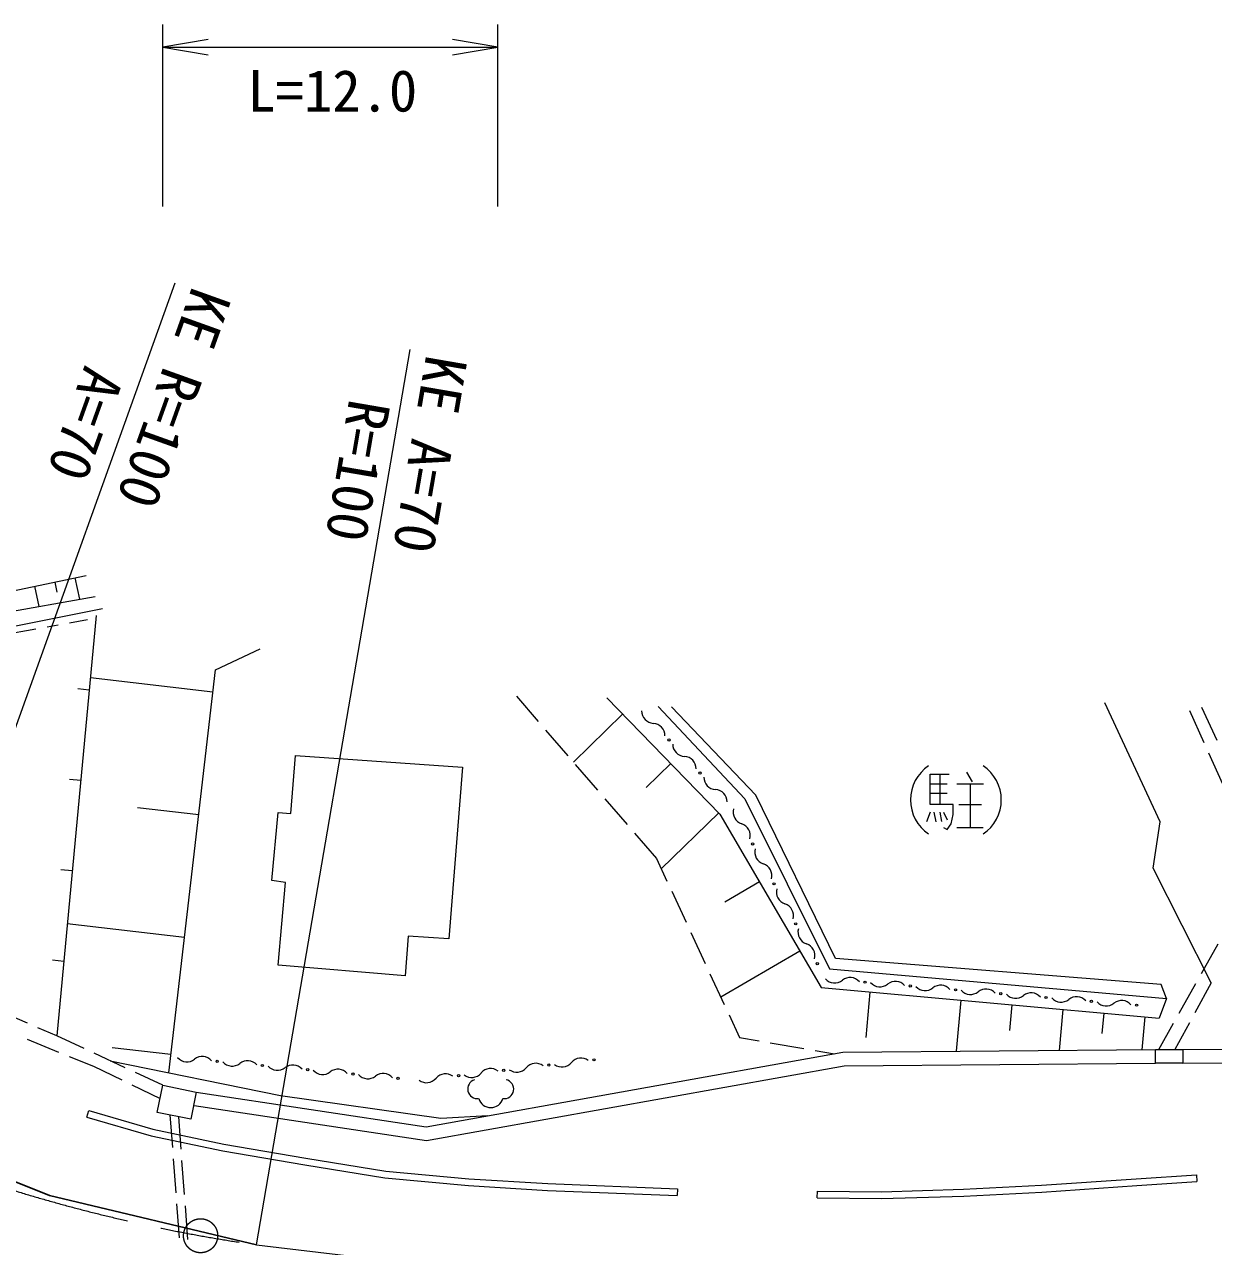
# Model space of a CAD drawing. Units: millimetres, scale not verified. Extents: x 40000 to 680000, y 20000 to 380000.
# Drawn here: x 240922 to 293268, y 264571 to 318391 of the extents above; entities that cross this region are included whole.
import ezdxf
from ezdxf.enums import TextEntityAlignment as Align

# ---------------------------------------------------------------- set-up
doc = ezdxf.new("R2010")
doc.units = ezdxf.units.MM
doc.header["$LTSCALE"] = 1000
doc.linetypes.add('CHAIN', pattern=[18.5, 12, -1.5, 3.5, -1.5])
for name, color, linetype, lineweight in [('M-BMK', 2, 'CHAIN', 13), ('M-STR-HTXT', 7, 'Continuous', 13), ('M-STR-STRC', 7, 'Continuous', 25), ('M-WORK', 1, 'Continuous', 13)]:
    doc.layers.add(name, color=color, linetype=linetype, lineweight=lineweight)
doc.styles.add('ＭＳ ゴシック', font='')
doc.styles.get('ＭＳ ゴシック').set_extended_font_data('MS Gothic')

# ---------------------------------------------------------------- blocks, each defined once
blk = doc.blocks.new('open_arrow')
at = {"color": 0, "linetype": 'Continuous', "lineweight": -2}
blk.add_lwpolyline([(7.5, 1.25), (0, 0), (7.5, -1.25)], dxfattribs=at)

msp = doc.modelspace()

# ---------------------------------------------------------------- linework, layer by layer
at = {"layer": 'M-BMK'}
msp.add_circle((248676, 265047), 750, dxfattribs=at)
for centre, radius, start, end in [((261056, 333943), 70000, 247.30501, 261.85114), ((276711, 463008), 200000, 262.65239, 271.77851)]:
    msp.add_arc(centre, radius, start, end, dxfattribs=at)
at = {"layer": 'M-STR-HTXT'}
for p, q in [((247009, 310378), (247009, 318391)), ((261766, 310378), (261766, 318391)), ((247009, 317391), (261766, 317391)), ((234048, 269363), (247550, 307015)), ((251133, 264650), (257904, 304073))]:
    msp.add_line(p, q, dxfattribs=at)
at = {"layer": 'M-STR-STRC'}
for p, q in [((236057, 269184), (242019, 266819)), ((242019, 266819), (251133, 264650))]:
    msp.add_line(p, q, dxfattribs=at)
at = {"layer": 'M-WORK'}
for p, q in [((240071, 293379), (243641, 294125)), ((243143, 294021), (243341, 293075)), ((241364, 293649), (241550, 292760)), ((242254, 293835), (242347, 293390)), ((238437, 292211), (244031, 293197)), ((237995, 291394), (244353, 292673)), ((244081, 292361), (242347, 273851)), ((239948, 291507), (241423, 291775)), ((241915, 291864), (242407, 291953)), ((242899, 292042), (243696, 292187)), ((249337, 289976), (251295, 290895)), ((249221, 288982), (243824, 289610)), ((247273, 272228), (249337, 289976)), ((243774, 289080), (243276, 289127)), ((262577, 288809), (263537, 287696)), ((266558, 288734), (271540, 283619)), ((290916, 283278), (288480, 288521)), ((267256, 288018), (265085, 285903)), ((268823, 288361), (272632, 284285)), ((273112, 284445), (269409, 288334)), ((292859, 286753), (292221, 288162)), ((292743, 288325), (293409, 286865)), ((263864, 287318), (264844, 286182)), ((252653, 283642), (252853, 286199)), ((252853, 286199), (260206, 285680)), ((265170, 285804), (266151, 284668)), ((269370, 285847), (268285, 284789)), ((293684, 284931), (293065, 286297)), ((260206, 285680), (259607, 278127)), ((280789, 284032), (280789, 285372)), ((280789, 285372), (281625, 285372)), ((281214, 285372), (281214, 284032)), ((282388, 285464), (282637, 285044)), ((243401, 285097), (242903, 285144)), ((280789, 284956), (281547, 284956)), ((281972, 284956), (283145, 284956)), ((281972, 284956), (283136, 284956)), ((282549, 284956), (282549, 283025)), ((266477, 284290), (267457, 283154)), ((272632, 284285), (276362, 276799)), ((276628, 277252), (273112, 284445)), ((280789, 284536), (281542, 284536)), ((248594, 283585), (245895, 283898)), ((251814, 280685), (252094, 283682)), ((252094, 283682), (252653, 283642)), ((271485, 283676), (268954, 281211)), ((280793, 283695), (280625, 283280)), ((281801, 284032), (280789, 284032)), ((280961, 283697), (281047, 283280)), ((281212, 283695), (281296, 283283)), ((281380, 283695), (281548, 283359)), ((281801, 283598), (281801, 284032)), ((282055, 284032), (283053, 284032)), ((271540, 283619), (275989, 275973)), ((281542, 282942), (281718, 283182)), ((281718, 283182), (281801, 283598)), ((290611, 281234), (290916, 283278)), ((267784, 282776), (268744, 281663)), ((281385, 283030), (281542, 282942)), ((281967, 283025), (283131, 283025)), ((268744, 281663), (269206, 280669)), ((243028, 281115), (242530, 281162)), ((293164, 276188), (290611, 281234)), ((252414, 280605), (251814, 280685)), ((252094, 276968), (252414, 280605)), ((273277, 280634), (271750, 279745)), ((269416, 280215), (270048, 278855)), ((247966, 278187), (242809, 278787)), ((270258, 278401), (270890, 277040)), ((257808, 278247), (257689, 276489)), ((259607, 278127), (257808, 278247)), ((292736, 276592), (293472, 277899)), ((242654, 277132), (242157, 277179)), ((275054, 277580), (271578, 275557)), ((290961, 276106), (276628, 277252)), ((257689, 276489), (252094, 276968)), ((276362, 276799), (291201, 275494)), ((271100, 276587), (271732, 275226)), ((291201, 275494), (290961, 276106)), ((291756, 274849), (292491, 276156)), ((293159, 276179), (292444, 274861)), ((275989, 275973), (290868, 274628)), ((278143, 275778), (277962, 273776)), ((282148, 275416), (281945, 273171)), ((284393, 275213), (284292, 274091)), ((291201, 275494), (290868, 274628)), ((241057, 274406), (239680, 274999)), ((271942, 274773), (272404, 273778)), ((286638, 275010), (286476, 273210)), ((288439, 274847), (288357, 273947)), ((290239, 274685), (290108, 273241)), ((242347, 273851), (241517, 274209)), ((290854, 273246), (291511, 274413)), ((292206, 274421), (291569, 273246)), ((241038, 273700), (242428, 273135)), ((243545, 273292), (242347, 273851)), ((272404, 273778), (273263, 273631)), ((273756, 273547), (275235, 273294)), ((242891, 272947), (243969, 272509)), ((245358, 272446), (243998, 273081)), ((247366, 273030), (244788, 273330)), ((258611, 269851), (276954, 273128)), ((275728, 273210), (276587, 273063)), ((276954, 273128), (290706, 273246)), ((290706, 273246), (291914, 273246)), ((290706, 272646), (290706, 273246)), ((291914, 273246), (306572, 273329)), ((291914, 273246), (291914, 272646)), ((243969, 272509), (245205, 271910)), ((244696, 272755), (252198, 271220)), ((258620, 269243), (277009, 272529)), ((277009, 272529), (290711, 272646)), ((291914, 272646), (290706, 272646)), ((291917, 272646), (306577, 272729)), ((247009, 271676), (245811, 272235)), ((245655, 271692), (246891, 271093)), ((246766, 270480), (247009, 271676)), ((247009, 271676), (248486, 271376)), ((248486, 271376), (248243, 270180)), ((248486, 271376), (258611, 269851)), ((248397, 270782), (258620, 269243)), ((252198, 271220), (259249, 270226)), ((243672, 270272), (243755, 270560)), ((243672, 270272), (246507, 269452)), ((243755, 270560), (246579, 269743)), ((248243, 270180), (246766, 270480)), ((247326, 270366), (247434, 268939)), ((247697, 270291), (247805, 268865)), ((259249, 270226), (261327, 270336)), ((246579, 269743), (249705, 269086)), ((246507, 269452), (249649, 268791)), ((249649, 268791), (253261, 268168)), ((249705, 269086), (253310, 268464)), ((247471, 268440), (247584, 266944)), ((247842, 268367), (247955, 266871)), ((253261, 268168), (256789, 267598)), ((253310, 268464), (256827, 267896)), ((256789, 267598), (260463, 267259)), ((256827, 267896), (260486, 267558)), ((260486, 267558), (263967, 267345)), ((285694, 267272), (289868, 267556)), ((289868, 267556), (292514, 267734)), ((292514, 267734), (292535, 267434)), ((260463, 267259), (263951, 267046)), ((263951, 267046), (269656, 266814)), ((263967, 267345), (269668, 267114)), ((269668, 267114), (269656, 266814)), ((275824, 266717), (275828, 267017)), ((275828, 267017), (278644, 266988)), ((278644, 266988), (282267, 267094)), ((282267, 267094), (285694, 267272)), ((282279, 266794), (285712, 266972)), ((285712, 266972), (289888, 267257)), ((289888, 267257), (292535, 267434)), ((247622, 266446), (247734, 264950)), ((275824, 266717), (278646, 266688)), ((278646, 266688), (282279, 266794)), ((247993, 266372), (248105, 264877))]:
    msp.add_line(p, q, dxfattribs=at)
for centre in [(269291, 286884), (270659, 285425), (272974, 282304), (273924, 280544), (274874, 278784), (275824, 277024), (277925, 276215), (279918, 276046), (281910, 275877), (283903, 275708), (285896, 275540), (287889, 275371), (289882, 275202), (249407, 272731), (251399, 272544), (253390, 272356), (262019, 272331), (264006, 272563), (265992, 272795), (255381, 272169), (257372, 271982), (260033, 272099)]:
    msp.add_circle(centre, 50, dxfattribs=at)
for centre, radius, start, end in [((268637, 288156), 544, 179.5731, 266.7787), ((268576, 287070), 544, 359.5731, 86.7787), ((270006, 286698), 544, 179.5731, 266.7787), ((269944, 285612), 544, 359.5731, 86.7787), ((281732, 284241), 1806, 123.855, 236.145), ((282120, 284241), 1806, 303.855, 56.145), ((271374, 285239), 544, 179.5731, 266.7787), ((271313, 284153), 544, 359.5731, 86.7787), ((272667, 283701), 544, 164.7557, 251.9613), ((272331, 282667), 544, 344.7557, 71.9613), ((273617, 281941), 544, 164.7557, 251.9613), ((273281, 280907), 544, 344.7557, 71.9613), ((274567, 280181), 544, 164.7557, 251.9613), ((274231, 279147), 544, 344.7557, 71.9613), ((275517, 278421), 544, 164.7557, 251.9613), ((275180, 277387), 544, 344.7557, 71.9613), ((276588, 276723), 544, 221.5544, 308.76), ((277269, 275875), 544, 41.5544, 128.76), ((278581, 276555), 544, 221.5544, 308.76), ((279262, 275707), 544, 41.5544, 128.76), ((280574, 276386), 544, 221.5544, 308.76), ((281254, 275538), 544, 41.5544, 128.76), ((282566, 276217), 544, 221.5544, 308.76), ((283247, 275369), 544, 41.5544, 128.76), ((284559, 276048), 544, 221.5544, 308.76), ((285240, 275200), 544, 41.5544, 128.76), ((287233, 275031), 544, 41.5544, 128.76), ((286552, 275879), 544, 221.5544, 308.76), ((288545, 275710), 544, 221.5544, 308.76), ((289226, 274862), 544, 41.5544, 128.76), ((248075, 273251), 544, 221.028, 308.2337), ((248748, 272397), 544, 41.028, 128.2337), ((265417, 272331), 544, 53.0638, 140.2695), ((250066, 273064), 544, 221.028, 308.2337), ((250739, 272210), 544, 41.028, 128.2337), ((252058, 272877), 544, 221.028, 308.2337), ((252731, 272023), 544, 41.028, 128.2337), ((254049, 272690), 544, 221.028, 308.2337), ((254722, 271836), 544, 41.028, 128.2337), ((261444, 271867), 544, 53.0638, 140.2695), ((262594, 272794), 544, 233.0638, 320.2695), ((263431, 272099), 544, 53.0638, 140.2695), ((264581, 273027), 544, 233.0638, 320.2695), ((256040, 272503), 544, 221.028, 308.2337), ((256713, 271649), 544, 41.028, 128.2337), ((258621, 272330), 544, 233.0638, 320.2695), ((259458, 271635), 544, 53.0638, 140.2695), ((260608, 272562), 544, 233.0638, 320.2695), ((260866, 271513), 429, 108.6184, 276.7996), ((262037, 271507), 423, 262.7079, 77.4201), ((261451, 271248), 557, 196.72, 343.2801)]:
    msp.add_arc(centre, radius, start, end, dxfattribs=at)

# ---------------------------------------------------------------- block references
at = {"layer": 'M-STR-HTXT', "xscale": 267, "yscale": 267}
msp.add_blockref('open_arrow', (247009, 317391), dxfattribs=at)
at = {"layer": 'M-STR-HTXT', "xscale": 267, "yscale": 267, "rotation": 180}
msp.add_blockref('open_arrow', (261766, 317391), dxfattribs=at)

# ---------------------------------------------------------------- texts
at = {"layer": 'M-STR-HTXT', "style": 'ＭＳ ゴシック'}
msp.add_text('L=12.0', height=1833, dxfattribs=at).set_placement((254474, 314005), align=Align.BOTTOM_CENTER)
for s, rotation, p in [('KE R=100', 250.272, (247508, 301917)), ('KE A=70', 260.255, (258782, 299449)), ('A=70', 250.272, (243612, 300778)), ('R=100', 260.255, (255605, 298730))]:
    msp.add_text(s, height=1833, rotation=rotation, dxfattribs=at).set_placement(p, align=Align.MIDDLE_CENTER)

doc.saveas('drawing.dxf')
